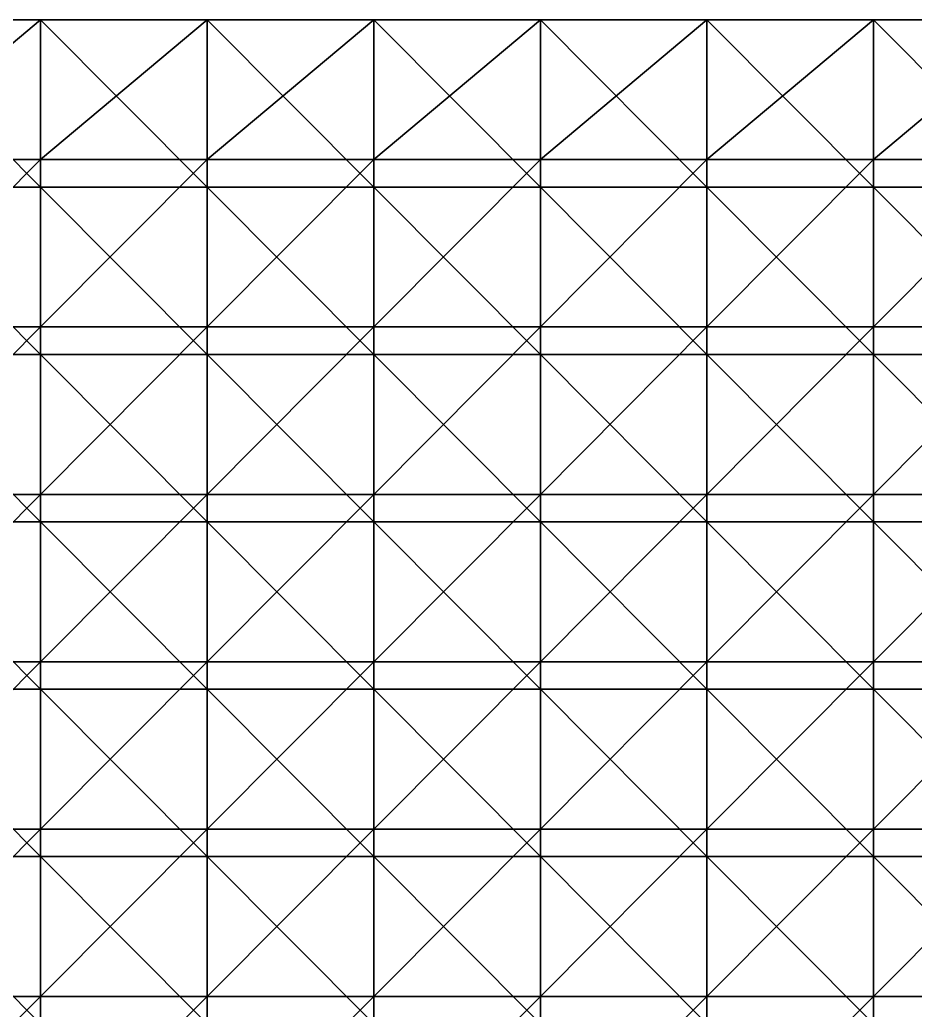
# Model space of a CAD drawing. Header units: inches. Extents: x 0 to 300, y 0 to 160.
# Drawn here: x 187.5 to 225, y 118.54 to 160 of the extents above; entities that cross this region are included whole.
import ezdxf

# ---------------------------------------------------------------- set-up
doc = ezdxf.new("R2010")
doc.units = ezdxf.units.IN
doc.header["$LTSCALE"] = 198.929398
doc.header["$MEASUREMENT"] = 0
for name, color, linetype in [('4', 7, 'CONTINUOUS'), ('5', 7, 'CONTINUOUS'), ('6', 7, 'CONTINUOUS')]:
    doc.layers.add(name, color=color, linetype=linetype)

msp = doc.modelspace()

# ---------------------------------------------------------------- linework, layer by layer
at = {"layer": '4', "linetype": 'CONTINUOUS'}
for points in [[(188.372, 154.147, -160), (181.395, 154.147, -160), (188.372, 160, -160), (188.372, 154.147, -160)], [(188.372, 160, -160), (181.395, 154.147, -160), (181.395, 160, -160), (188.372, 160, -160)], [(195.349, 154.147, -160), (188.372, 154.147, -160), (195.349, 160, -160), (195.349, 154.147, -160)], [(195.349, 160, -160), (188.372, 154.147, -160), (188.372, 160, -160), (195.349, 160, -160)], [(202.326, 154.147, -160), (195.349, 154.147, -160), (202.326, 160, -160), (202.326, 154.147, -160)], [(202.326, 160, -160), (195.349, 154.147, -160), (195.349, 160, -160), (202.326, 160, -160)], [(209.302, 154.147, -160), (202.326, 154.147, -160), (209.302, 160, -160), (209.302, 154.147, -160)], [(209.302, 160, -160), (202.326, 154.147, -160), (202.326, 160, -160), (209.302, 160, -160)], [(216.279, 154.147, -160), (209.302, 154.147, -160), (216.279, 160, -160), (216.279, 154.147, -160)], [(216.279, 160, -160), (209.302, 154.147, -160), (209.302, 160, -160), (216.279, 160, -160)], [(223.256, 154.147, -160), (216.279, 154.147, -160), (223.256, 160, -160), (223.256, 154.147, -160)], [(223.256, 160, -160), (216.279, 154.147, -160), (216.279, 160, -160), (223.256, 160, -160)], [(230.233, 154.147, -160), (223.256, 154.147, -160), (230.233, 160, -160), (230.233, 154.147, -160)], [(230.233, 160, -160), (223.256, 154.147, -160), (223.256, 160, -160), (230.233, 160, -160)], [(188.372, 147.14, -160), (181.395, 147.14, -160), (188.372, 154.147, -160), (188.372, 147.14, -160)], [(188.372, 154.147, -160), (181.395, 147.14, -160), (181.395, 154.147, -160), (188.372, 154.147, -160)], [(195.349, 147.14, -160), (188.372, 147.14, -160), (195.349, 154.147, -160), (195.349, 147.14, -160)], [(195.349, 154.147, -160), (188.372, 147.14, -160), (188.372, 154.147, -160), (195.349, 154.147, -160)], [(202.326, 147.14, -160), (195.349, 147.14, -160), (202.326, 154.147, -160), (202.326, 147.14, -160)], [(202.326, 154.147, -160), (195.349, 147.14, -160), (195.349, 154.147, -160), (202.326, 154.147, -160)], [(209.302, 147.14, -160), (202.326, 147.14, -160), (209.302, 154.147, -160), (209.302, 147.14, -160)], [(209.302, 154.147, -160), (202.326, 147.14, -160), (202.326, 154.147, -160), (209.302, 154.147, -160)], [(216.279, 147.14, -160), (209.302, 147.14, -160), (216.279, 154.147, -160), (216.279, 147.14, -160)], [(216.279, 154.147, -160), (209.302, 147.14, -160), (209.302, 154.147, -160), (216.279, 154.147, -160)], [(223.256, 147.14, -160), (216.279, 147.14, -160), (223.256, 154.147, -160), (223.256, 147.14, -160)], [(223.256, 154.147, -160), (216.279, 147.14, -160), (216.279, 154.147, -160), (223.256, 154.147, -160)], [(230.233, 147.14, -160), (223.256, 147.14, -160), (230.233, 154.147, -160), (230.233, 147.14, -160)], [(230.233, 154.147, -160), (223.256, 147.14, -160), (223.256, 154.147, -160), (230.233, 154.147, -160)], [(188.372, 140.133, -160), (181.395, 140.133, -160), (188.372, 147.14, -160), (188.372, 140.133, -160)], [(188.372, 147.14, -160), (181.395, 140.133, -160), (181.395, 147.14, -160), (188.372, 147.14, -160)], [(195.349, 140.133, -160), (188.372, 140.133, -160), (195.349, 147.14, -160), (195.349, 140.133, -160)], [(195.349, 147.14, -160), (188.372, 140.133, -160), (188.372, 147.14, -160), (195.349, 147.14, -160)], [(202.326, 140.133, -160), (195.349, 140.133, -160), (202.326, 147.14, -160), (202.326, 140.133, -160)], [(202.326, 147.14, -160), (195.349, 140.133, -160), (195.349, 147.14, -160), (202.326, 147.14, -160)], [(209.302, 140.133, -160), (202.326, 140.133, -160), (209.302, 147.14, -160), (209.302, 140.133, -160)], [(209.302, 147.14, -160), (202.326, 140.133, -160), (202.326, 147.14, -160), (209.302, 147.14, -160)], [(216.279, 140.133, -160), (209.302, 140.133, -160), (216.279, 147.14, -160), (216.279, 140.133, -160)], [(216.279, 147.14, -160), (209.302, 140.133, -160), (209.302, 147.14, -160), (216.279, 147.14, -160)], [(223.256, 140.133, -160), (216.279, 140.133, -160), (223.256, 147.14, -160), (223.256, 140.133, -160)], [(223.256, 147.14, -160), (216.279, 140.133, -160), (216.279, 147.14, -160), (223.256, 147.14, -160)], [(230.233, 140.133, -160), (223.256, 140.133, -160), (230.233, 147.14, -160), (230.233, 140.133, -160)], [(230.233, 147.14, -160), (223.256, 140.133, -160), (223.256, 147.14, -160), (230.233, 147.14, -160)], [(188.372, 133.126, -160), (181.395, 133.126, -160), (188.372, 140.133, -160), (188.372, 133.126, -160)], [(188.372, 140.133, -160), (181.395, 133.126, -160), (181.395, 140.133, -160), (188.372, 140.133, -160)], [(195.349, 133.126, -160), (188.372, 133.126, -160), (195.349, 140.133, -160), (195.349, 133.126, -160)], [(195.349, 140.133, -160), (188.372, 133.126, -160), (188.372, 140.133, -160), (195.349, 140.133, -160)], [(202.326, 133.126, -160), (195.349, 133.126, -160), (202.326, 140.133, -160), (202.326, 133.126, -160)], [(202.326, 140.133, -160), (195.349, 133.126, -160), (195.349, 140.133, -160), (202.326, 140.133, -160)], [(209.302, 133.126, -160), (202.326, 133.126, -160), (209.302, 140.133, -160), (209.302, 133.126, -160)], [(209.302, 140.133, -160), (202.326, 133.126, -160), (202.326, 140.133, -160), (209.302, 140.133, -160)], [(216.279, 133.126, -160), (209.302, 133.126, -160), (216.279, 140.133, -160), (216.279, 133.126, -160)], [(216.279, 140.133, -160), (209.302, 133.126, -160), (209.302, 140.133, -160), (216.279, 140.133, -160)], [(223.256, 133.126, -160), (216.279, 133.126, -160), (223.256, 140.133, -160), (223.256, 133.126, -160)], [(223.256, 140.133, -160), (216.279, 133.126, -160), (216.279, 140.133, -160), (223.256, 140.133, -160)], [(230.233, 133.126, -160), (223.256, 133.126, -160), (230.233, 140.133, -160), (230.233, 133.126, -160)], [(230.233, 140.133, -160), (223.256, 133.126, -160), (223.256, 140.133, -160), (230.233, 140.133, -160)], [(188.372, 126.119, -160), (181.395, 126.119, -160), (188.372, 133.126, -160), (188.372, 126.119, -160)], [(188.372, 133.126, -160), (181.395, 126.119, -160), (181.395, 133.126, -160), (188.372, 133.126, -160)], [(195.349, 126.119, -160), (188.372, 126.119, -160), (195.349, 133.126, -160), (195.349, 126.119, -160)], [(195.349, 133.126, -160), (188.372, 126.119, -160), (188.372, 133.126, -160), (195.349, 133.126, -160)], [(202.326, 126.119, -160), (195.349, 126.119, -160), (202.326, 133.126, -160), (202.326, 126.119, -160)], [(202.326, 133.126, -160), (195.349, 126.119, -160), (195.349, 133.126, -160), (202.326, 133.126, -160)], [(209.302, 126.119, -160), (202.326, 126.119, -160), (209.302, 133.126, -160), (209.302, 126.119, -160)], [(209.302, 133.126, -160), (202.326, 126.119, -160), (202.326, 133.126, -160), (209.302, 133.126, -160)], [(216.279, 126.119, -160), (209.302, 126.119, -160), (216.279, 133.126, -160), (216.279, 126.119, -160)], [(216.279, 133.126, -160), (209.302, 126.119, -160), (209.302, 133.126, -160), (216.279, 133.126, -160)], [(223.256, 126.119, -160), (216.279, 126.119, -160), (223.256, 133.126, -160), (223.256, 126.119, -160)], [(223.256, 133.126, -160), (216.279, 126.119, -160), (216.279, 133.126, -160), (223.256, 133.126, -160)], [(230.233, 126.119, -160), (223.256, 126.119, -160), (230.233, 133.126, -160), (230.233, 126.119, -160)], [(230.233, 133.126, -160), (223.256, 126.119, -160), (223.256, 133.126, -160), (230.233, 133.126, -160)], [(188.372, 119.112, -160), (181.395, 119.112, -160), (188.372, 126.119, -160), (188.372, 119.112, -160)], [(188.372, 126.119, -160), (181.395, 119.112, -160), (181.395, 126.119, -160), (188.372, 126.119, -160)], [(195.349, 119.112, -160), (188.372, 119.112, -160), (195.349, 126.119, -160), (195.349, 119.112, -160)], [(195.349, 126.119, -160), (188.372, 119.112, -160), (188.372, 126.119, -160), (195.349, 126.119, -160)], [(202.326, 119.112, -160), (195.349, 119.112, -160), (202.326, 126.119, -160), (202.326, 119.112, -160)], [(202.326, 126.119, -160), (195.349, 119.112, -160), (195.349, 126.119, -160), (202.326, 126.119, -160)], [(209.302, 119.112, -160), (202.326, 119.112, -160), (209.302, 126.119, -160), (209.302, 119.112, -160)], [(209.302, 126.119, -160), (202.326, 119.112, -160), (202.326, 126.119, -160), (209.302, 126.119, -160)], [(216.279, 119.112, -160), (209.302, 119.112, -160), (216.279, 126.119, -160), (216.279, 119.112, -160)], [(216.279, 126.119, -160), (209.302, 119.112, -160), (209.302, 126.119, -160), (216.279, 126.119, -160)], [(223.256, 119.112, -160), (216.279, 119.112, -160), (223.256, 126.119, -160), (223.256, 119.112, -160)], [(223.256, 126.119, -160), (216.279, 119.112, -160), (216.279, 126.119, -160), (223.256, 126.119, -160)], [(230.233, 119.112, -160), (223.256, 119.112, -160), (230.233, 126.119, -160), (230.233, 119.112, -160)], [(230.233, 126.119, -160), (223.256, 119.112, -160), (223.256, 126.119, -160), (230.233, 126.119, -160)], [(188.372, 112.105, -160), (181.395, 112.105, -160), (188.372, 119.112, -160), (188.372, 112.105, -160)], [(188.372, 119.112, -160), (181.395, 112.105, -160), (181.395, 119.112, -160), (188.372, 119.112, -160)], [(195.349, 112.105, -160), (188.372, 112.105, -160), (195.349, 119.112, -160), (195.349, 112.105, -160)], [(195.349, 119.112, -160), (188.372, 112.105, -160), (188.372, 119.112, -160), (195.349, 119.112, -160)], [(202.326, 112.105, -160), (195.349, 112.105, -160), (202.326, 119.112, -160), (202.326, 112.105, -160)], [(202.326, 119.112, -160), (195.349, 112.105, -160), (195.349, 119.112, -160), (202.326, 119.112, -160)], [(209.302, 112.105, -160), (202.326, 112.105, -160), (209.302, 119.112, -160), (209.302, 112.105, -160)], [(209.302, 119.112, -160), (202.326, 112.105, -160), (202.326, 119.112, -160), (209.302, 119.112, -160)], [(216.279, 112.105, -160), (209.302, 112.105, -160), (216.279, 119.112, -160), (216.279, 112.105, -160)], [(216.279, 119.112, -160), (209.302, 112.105, -160), (209.302, 119.112, -160), (216.279, 119.112, -160)], [(223.256, 112.105, -160), (216.279, 112.105, -160), (223.256, 119.112, -160), (223.256, 112.105, -160)], [(223.256, 119.112, -160), (216.279, 112.105, -160), (216.279, 119.112, -160), (223.256, 119.112, -160)], [(230.233, 112.105, -160), (223.256, 112.105, -160), (230.233, 119.112, -160), (230.233, 112.105, -160)], [(230.233, 119.112, -160), (223.256, 112.105, -160), (223.256, 119.112, -160), (230.233, 119.112, -160)]]:
    msp.add_3dface(points, dxfattribs=at)
at = {"layer": '5', "linetype": 'CONTINUOUS'}
for points in [[(188.372, 160, -160), (181.395, 160, -160), (188.372, 160, -153), (188.372, 160, -160)], [(188.372, 160, -153), (181.395, 160, -160), (181.395, 160, -153), (188.372, 160, -153)], [(188.372, 160, -153), (181.395, 160, -153), (188.372, 160, -145.993), (188.372, 160, -153)], [(188.372, 160, -145.993), (181.395, 160, -153), (181.395, 160, -145.993), (188.372, 160, -145.993)], [(188.372, 160, -145.993), (181.395, 160, -145.993), (188.372, 160, -138.986), (188.372, 160, -145.993)], [(188.372, 160, -138.986), (181.395, 160, -145.993), (181.395, 160, -138.986), (188.372, 160, -138.986)], [(188.372, 160, -138.986), (181.395, 160, -138.986), (188.372, 160, -131.979), (188.372, 160, -138.986)], [(188.372, 160, -131.979), (181.395, 160, -138.986), (181.395, 160, -131.979), (188.372, 160, -131.979)], [(188.372, 160, -131.979), (181.395, 160, -131.979), (188.372, 160, -124.972), (188.372, 160, -131.979)], [(188.372, 160, -124.972), (181.395, 160, -131.979), (181.395, 160, -124.972), (188.372, 160, -124.972)], [(188.372, 160, -124.972), (181.395, 160, -124.972), (188.372, 160, -117.965), (188.372, 160, -124.972)], [(188.372, 160, -117.965), (181.395, 160, -124.972), (181.395, 160, -117.965), (188.372, 160, -117.965)], [(188.372, 160, -117.965), (181.395, 160, -117.965), (188.372, 160, -110.958), (188.372, 160, -117.965)], [(188.372, 160, -110.958), (181.395, 160, -117.965), (181.395, 160, -110.958), (188.372, 160, -110.958)], [(188.372, 160, -110.958), (181.395, 160, -110.958), (188.372, 160, -103.951), (188.372, 160, -110.958)], [(188.372, 160, -103.951), (181.395, 160, -110.958), (181.395, 160, -103.951), (188.372, 160, -103.951)], [(188.372, 160, -103.951), (181.395, 160, -103.951), (188.372, 160, -96.944), (188.372, 160, -103.951)], [(188.372, 160, -96.944), (181.395, 160, -103.951), (181.395, 160, -96.944), (188.372, 160, -96.944)], [(188.372, 160, -96.944), (181.395, 160, -96.944), (188.372, 160, -89.937), (188.372, 160, -96.944)], [(188.372, 160, -89.937), (181.395, 160, -96.944), (181.395, 160, -89.937), (188.372, 160, -89.937)], [(188.372, 160, -89.937), (181.395, 160, -89.937), (188.372, 160, -82.93), (188.372, 160, -89.937)], [(188.372, 160, -82.93), (181.395, 160, -89.937), (181.395, 160, -82.93), (188.372, 160, -82.93)], [(188.372, 160, -82.93), (181.395, 160, -82.93), (188.372, 160, -75.923), (188.372, 160, -82.93)], [(188.372, 160, -75.923), (181.395, 160, -82.93), (181.395, 160, -75.923), (188.372, 160, -75.923)], [(188.372, 160, -75.923), (181.395, 160, -75.923), (188.372, 160, -68.916), (188.372, 160, -75.923)], [(188.372, 160, -68.916), (181.395, 160, -75.923), (181.395, 160, -68.916), (188.372, 160, -68.916)], [(188.372, 160, -68.916), (181.395, 160, -68.916), (188.372, 160, -61.909), (188.372, 160, -68.916)], [(188.372, 160, -61.909), (181.395, 160, -68.916), (181.395, 160, -61.909), (188.372, 160, -61.909)], [(188.372, 160, -61.909), (181.395, 160, -61.909), (188.372, 160, -54.902), (188.372, 160, -61.909)], [(188.372, 160, -54.902), (181.395, 160, -61.909), (181.395, 160, -54.902), (188.372, 160, -54.902)], [(188.372, 160, -54.902), (181.395, 160, -54.902), (188.372, 160, -47.895), (188.372, 160, -54.902)], [(188.372, 160, -47.895), (181.395, 160, -54.902), (181.395, 160, -47.895), (188.372, 160, -47.895)], [(188.372, 160, -47.895), (181.395, 160, -47.895), (188.372, 160, -40.888), (188.372, 160, -47.895)], [(188.372, 160, -40.888), (181.395, 160, -47.895), (181.395, 160, -40.888), (188.372, 160, -40.888)], [(188.372, 160, -40.888), (181.395, 160, -40.888), (188.372, 160, -33.881), (188.372, 160, -40.888)], [(188.372, 160, -33.881), (181.395, 160, -40.888), (181.395, 160, -33.881), (188.372, 160, -33.881)], [(188.372, 160, -33.881), (181.395, 160, -33.881), (188.372, 160, -26.874), (188.372, 160, -33.881)], [(188.372, 160, -26.874), (181.395, 160, -33.881), (181.395, 160, -26.874), (188.372, 160, -26.874)], [(188.372, 160, -26.874), (181.395, 160, -26.874), (188.372, 160, -19.867), (188.372, 160, -26.874)], [(188.372, 160, -19.867), (181.395, 160, -26.874), (181.395, 160, -19.867), (188.372, 160, -19.867)], [(188.372, 160, -19.867), (181.395, 160, -19.867), (188.372, 160, -12.86), (188.372, 160, -19.867)], [(188.372, 160, -12.86), (181.395, 160, -19.867), (181.395, 160, -12.86), (188.372, 160, -12.86)], [(188.372, 160, -12.86), (181.395, 160, -12.86), (188.372, 160, -5.853), (188.372, 160, -12.86)], [(188.372, 160, -5.853), (181.395, 160, -12.86), (181.395, 160, -5.853), (188.372, 160, -5.853)], [(188.372, 160, -5.853), (181.395, 160, -5.853), (188.372, 160), (188.372, 160, -5.853)], [(188.372, 160), (181.395, 160, -5.853), (181.395, 160), (188.372, 160)], [(195.349, 160, -160), (188.372, 160, -160), (195.349, 160, -153), (195.349, 160, -160)], [(195.349, 160, -153), (188.372, 160, -160), (188.372, 160, -153), (195.349, 160, -153)], [(195.349, 160, -153), (188.372, 160, -153), (195.349, 160, -145.993), (195.349, 160, -153)], [(195.349, 160, -145.993), (188.372, 160, -153), (188.372, 160, -145.993), (195.349, 160, -145.993)], [(195.349, 160, -145.993), (188.372, 160, -145.993), (195.349, 160, -138.986), (195.349, 160, -145.993)], [(195.349, 160, -138.986), (188.372, 160, -145.993), (188.372, 160, -138.986), (195.349, 160, -138.986)], [(195.349, 160, -138.986), (188.372, 160, -138.986), (195.349, 160, -131.979), (195.349, 160, -138.986)], [(195.349, 160, -131.979), (188.372, 160, -138.986), (188.372, 160, -131.979), (195.349, 160, -131.979)], [(195.349, 160, -131.979), (188.372, 160, -131.979), (195.349, 160, -124.972), (195.349, 160, -131.979)], [(195.349, 160, -124.972), (188.372, 160, -131.979), (188.372, 160, -124.972), (195.349, 160, -124.972)], [(195.349, 160, -124.972), (188.372, 160, -124.972), (195.349, 160, -117.965), (195.349, 160, -124.972)], [(195.349, 160, -117.965), (188.372, 160, -124.972), (188.372, 160, -117.965), (195.349, 160, -117.965)], [(195.349, 160, -117.965), (188.372, 160, -117.965), (195.349, 160, -110.958), (195.349, 160, -117.965)], [(195.349, 160, -110.958), (188.372, 160, -117.965), (188.372, 160, -110.958), (195.349, 160, -110.958)], [(195.349, 160, -110.958), (188.372, 160, -110.958), (195.349, 160, -103.951), (195.349, 160, -110.958)], [(195.349, 160, -103.951), (188.372, 160, -110.958), (188.372, 160, -103.951), (195.349, 160, -103.951)], [(195.349, 160, -103.951), (188.372, 160, -103.951), (195.349, 160, -96.944), (195.349, 160, -103.951)], [(195.349, 160, -96.944), (188.372, 160, -103.951), (188.372, 160, -96.944), (195.349, 160, -96.944)], [(195.349, 160, -96.944), (188.372, 160, -96.944), (195.349, 160, -89.937), (195.349, 160, -96.944)], [(195.349, 160, -89.937), (188.372, 160, -96.944), (188.372, 160, -89.937), (195.349, 160, -89.937)], [(195.349, 160, -89.937), (188.372, 160, -89.937), (195.349, 160, -82.93), (195.349, 160, -89.937)], [(195.349, 160, -82.93), (188.372, 160, -89.937), (188.372, 160, -82.93), (195.349, 160, -82.93)], [(195.349, 160, -82.93), (188.372, 160, -82.93), (195.349, 160, -75.923), (195.349, 160, -82.93)], [(195.349, 160, -75.923), (188.372, 160, -82.93), (188.372, 160, -75.923), (195.349, 160, -75.923)], [(195.349, 160, -75.923), (188.372, 160, -75.923), (195.349, 160, -68.916), (195.349, 160, -75.923)], [(195.349, 160, -68.916), (188.372, 160, -75.923), (188.372, 160, -68.916), (195.349, 160, -68.916)], [(195.349, 160, -68.916), (188.372, 160, -68.916), (195.349, 160, -61.909), (195.349, 160, -68.916)], [(195.349, 160, -61.909), (188.372, 160, -68.916), (188.372, 160, -61.909), (195.349, 160, -61.909)], [(195.349, 160, -61.909), (188.372, 160, -61.909), (195.349, 160, -54.902), (195.349, 160, -61.909)], [(195.349, 160, -54.902), (188.372, 160, -61.909), (188.372, 160, -54.902), (195.349, 160, -54.902)], [(195.349, 160, -54.902), (188.372, 160, -54.902), (195.349, 160, -47.895), (195.349, 160, -54.902)], [(195.349, 160, -47.895), (188.372, 160, -54.902), (188.372, 160, -47.895), (195.349, 160, -47.895)], [(195.349, 160, -47.895), (188.372, 160, -47.895), (195.349, 160, -40.888), (195.349, 160, -47.895)], [(195.349, 160, -40.888), (188.372, 160, -47.895), (188.372, 160, -40.888), (195.349, 160, -40.888)], [(195.349, 160, -40.888), (188.372, 160, -40.888), (195.349, 160, -33.881), (195.349, 160, -40.888)], [(195.349, 160, -33.881), (188.372, 160, -40.888), (188.372, 160, -33.881), (195.349, 160, -33.881)], [(195.349, 160, -33.881), (188.372, 160, -33.881), (195.349, 160, -26.874), (195.349, 160, -33.881)], [(195.349, 160, -26.874), (188.372, 160, -33.881), (188.372, 160, -26.874), (195.349, 160, -26.874)], [(195.349, 160, -26.874), (188.372, 160, -26.874), (195.349, 160, -19.867), (195.349, 160, -26.874)], [(195.349, 160, -19.867), (188.372, 160, -26.874), (188.372, 160, -19.867), (195.349, 160, -19.867)], [(195.349, 160, -19.867), (188.372, 160, -19.867), (195.349, 160, -12.86), (195.349, 160, -19.867)], [(195.349, 160, -12.86), (188.372, 160, -19.867), (188.372, 160, -12.86), (195.349, 160, -12.86)], [(195.349, 160, -12.86), (188.372, 160, -12.86), (195.349, 160, -5.853), (195.349, 160, -12.86)], [(195.349, 160, -5.853), (188.372, 160, -12.86), (188.372, 160, -5.853), (195.349, 160, -5.853)], [(195.349, 160, -5.853), (188.372, 160, -5.853), (195.349, 160), (195.349, 160, -5.853)], [(195.349, 160), (188.372, 160, -5.853), (188.372, 160), (195.349, 160)], [(202.326, 160, -160), (195.349, 160, -160), (202.326, 160, -153), (202.326, 160, -160)], [(202.326, 160, -153), (195.349, 160, -160), (195.349, 160, -153), (202.326, 160, -153)], [(202.326, 160, -153), (195.349, 160, -153), (202.326, 160, -145.993), (202.326, 160, -153)], [(202.326, 160, -145.993), (195.349, 160, -153), (195.349, 160, -145.993), (202.326, 160, -145.993)], [(202.326, 160, -145.993), (195.349, 160, -145.993), (202.326, 160, -138.986), (202.326, 160, -145.993)], [(202.326, 160, -138.986), (195.349, 160, -145.993), (195.349, 160, -138.986), (202.326, 160, -138.986)], [(202.326, 160, -138.986), (195.349, 160, -138.986), (202.326, 160, -131.979), (202.326, 160, -138.986)], [(202.326, 160, -131.979), (195.349, 160, -138.986), (195.349, 160, -131.979), (202.326, 160, -131.979)], [(202.326, 160, -131.979), (195.349, 160, -131.979), (202.326, 160, -124.972), (202.326, 160, -131.979)], [(202.326, 160, -124.972), (195.349, 160, -131.979), (195.349, 160, -124.972), (202.326, 160, -124.972)], [(202.326, 160, -124.972), (195.349, 160, -124.972), (202.326, 160, -117.965), (202.326, 160, -124.972)], [(202.326, 160, -117.965), (195.349, 160, -124.972), (195.349, 160, -117.965), (202.326, 160, -117.965)], [(202.326, 160, -117.965), (195.349, 160, -117.965), (202.326, 160, -110.958), (202.326, 160, -117.965)], [(202.326, 160, -110.958), (195.349, 160, -117.965), (195.349, 160, -110.958), (202.326, 160, -110.958)], [(202.326, 160, -110.958), (195.349, 160, -110.958), (202.326, 160, -103.951), (202.326, 160, -110.958)], [(202.326, 160, -103.951), (195.349, 160, -110.958), (195.349, 160, -103.951), (202.326, 160, -103.951)], [(202.326, 160, -103.951), (195.349, 160, -103.951), (202.326, 160, -96.944), (202.326, 160, -103.951)], [(202.326, 160, -96.944), (195.349, 160, -103.951), (195.349, 160, -96.944), (202.326, 160, -96.944)], [(202.326, 160, -96.944), (195.349, 160, -96.944), (202.326, 160, -89.937), (202.326, 160, -96.944)], [(202.326, 160, -89.937), (195.349, 160, -96.944), (195.349, 160, -89.937), (202.326, 160, -89.937)], [(202.326, 160, -89.937), (195.349, 160, -89.937), (202.326, 160, -82.93), (202.326, 160, -89.937)], [(202.326, 160, -82.93), (195.349, 160, -89.937), (195.349, 160, -82.93), (202.326, 160, -82.93)], [(202.326, 160, -82.93), (195.349, 160, -82.93), (202.326, 160, -75.923), (202.326, 160, -82.93)], [(202.326, 160, -75.923), (195.349, 160, -82.93), (195.349, 160, -75.923), (202.326, 160, -75.923)], [(202.326, 160, -75.923), (195.349, 160, -75.923), (202.326, 160, -68.916), (202.326, 160, -75.923)], [(202.326, 160, -68.916), (195.349, 160, -75.923), (195.349, 160, -68.916), (202.326, 160, -68.916)], [(202.326, 160, -68.916), (195.349, 160, -68.916), (202.326, 160, -61.909), (202.326, 160, -68.916)], [(202.326, 160, -61.909), (195.349, 160, -68.916), (195.349, 160, -61.909), (202.326, 160, -61.909)], [(202.326, 160, -61.909), (195.349, 160, -61.909), (202.326, 160, -54.902), (202.326, 160, -61.909)], [(202.326, 160, -54.902), (195.349, 160, -61.909), (195.349, 160, -54.902), (202.326, 160, -54.902)], [(202.326, 160, -54.902), (195.349, 160, -54.902), (202.326, 160, -47.895), (202.326, 160, -54.902)], [(202.326, 160, -47.895), (195.349, 160, -54.902), (195.349, 160, -47.895), (202.326, 160, -47.895)], [(202.326, 160, -47.895), (195.349, 160, -47.895), (202.326, 160, -40.888), (202.326, 160, -47.895)], [(202.326, 160, -40.888), (195.349, 160, -47.895), (195.349, 160, -40.888), (202.326, 160, -40.888)], [(202.326, 160, -40.888), (195.349, 160, -40.888), (202.326, 160, -33.881), (202.326, 160, -40.888)], [(202.326, 160, -33.881), (195.349, 160, -40.888), (195.349, 160, -33.881), (202.326, 160, -33.881)], [(202.326, 160, -33.881), (195.349, 160, -33.881), (202.326, 160, -26.874), (202.326, 160, -33.881)], [(202.326, 160, -26.874), (195.349, 160, -33.881), (195.349, 160, -26.874), (202.326, 160, -26.874)], [(202.326, 160, -26.874), (195.349, 160, -26.874), (202.326, 160, -19.867), (202.326, 160, -26.874)], [(202.326, 160, -19.867), (195.349, 160, -26.874), (195.349, 160, -19.867), (202.326, 160, -19.867)], [(202.326, 160, -19.867), (195.349, 160, -19.867), (202.326, 160, -12.86), (202.326, 160, -19.867)], [(202.326, 160, -12.86), (195.349, 160, -19.867), (195.349, 160, -12.86), (202.326, 160, -12.86)], [(202.326, 160, -12.86), (195.349, 160, -12.86), (202.326, 160, -5.853), (202.326, 160, -12.86)], [(202.326, 160, -5.853), (195.349, 160, -12.86), (195.349, 160, -5.853), (202.326, 160, -5.853)], [(202.326, 160, -5.853), (195.349, 160, -5.853), (202.326, 160), (202.326, 160, -5.853)], [(202.326, 160), (195.349, 160, -5.853), (195.349, 160), (202.326, 160)], [(209.302, 160, -160), (202.326, 160, -160), (209.302, 160, -153), (209.302, 160, -160)], [(209.302, 160, -153), (202.326, 160, -160), (202.326, 160, -153), (209.302, 160, -153)], [(209.302, 160, -153), (202.326, 160, -153), (209.302, 160, -145.993), (209.302, 160, -153)], [(209.302, 160, -145.993), (202.326, 160, -153), (202.326, 160, -145.993), (209.302, 160, -145.993)], [(209.302, 160, -145.993), (202.326, 160, -145.993), (209.302, 160, -138.986), (209.302, 160, -145.993)], [(209.302, 160, -138.986), (202.326, 160, -145.993), (202.326, 160, -138.986), (209.302, 160, -138.986)], [(209.302, 160, -138.986), (202.326, 160, -138.986), (209.302, 160, -131.979), (209.302, 160, -138.986)], [(209.302, 160, -131.979), (202.326, 160, -138.986), (202.326, 160, -131.979), (209.302, 160, -131.979)], [(209.302, 160, -131.979), (202.326, 160, -131.979), (209.302, 160, -124.972), (209.302, 160, -131.979)], [(209.302, 160, -124.972), (202.326, 160, -131.979), (202.326, 160, -124.972), (209.302, 160, -124.972)], [(209.302, 160, -124.972), (202.326, 160, -124.972), (209.302, 160, -117.965), (209.302, 160, -124.972)], [(209.302, 160, -117.965), (202.326, 160, -124.972), (202.326, 160, -117.965), (209.302, 160, -117.965)], [(209.302, 160, -117.965), (202.326, 160, -117.965), (209.302, 160, -110.958), (209.302, 160, -117.965)], [(209.302, 160, -110.958), (202.326, 160, -117.965), (202.326, 160, -110.958), (209.302, 160, -110.958)], [(209.302, 160, -110.958), (202.326, 160, -110.958), (209.302, 160, -103.951), (209.302, 160, -110.958)], [(209.302, 160, -103.951), (202.326, 160, -110.958), (202.326, 160, -103.951), (209.302, 160, -103.951)], [(209.302, 160, -103.951), (202.326, 160, -103.951), (209.302, 160, -96.944), (209.302, 160, -103.951)], [(209.302, 160, -96.944), (202.326, 160, -103.951), (202.326, 160, -96.944), (209.302, 160, -96.944)], [(209.302, 160, -96.944), (202.326, 160, -96.944), (209.302, 160, -89.937), (209.302, 160, -96.944)], [(209.302, 160, -89.937), (202.326, 160, -96.944), (202.326, 160, -89.937), (209.302, 160, -89.937)], [(209.302, 160, -89.937), (202.326, 160, -89.937), (209.302, 160, -82.93), (209.302, 160, -89.937)], [(209.302, 160, -82.93), (202.326, 160, -89.937), (202.326, 160, -82.93), (209.302, 160, -82.93)], [(209.302, 160, -82.93), (202.326, 160, -82.93), (209.302, 160, -75.923), (209.302, 160, -82.93)], [(209.302, 160, -75.923), (202.326, 160, -82.93), (202.326, 160, -75.923), (209.302, 160, -75.923)], [(209.302, 160, -75.923), (202.326, 160, -75.923), (209.302, 160, -68.916), (209.302, 160, -75.923)], [(209.302, 160, -68.916), (202.326, 160, -75.923), (202.326, 160, -68.916), (209.302, 160, -68.916)], [(209.302, 160, -68.916), (202.326, 160, -68.916), (209.302, 160, -61.909), (209.302, 160, -68.916)], [(209.302, 160, -61.909), (202.326, 160, -68.916), (202.326, 160, -61.909), (209.302, 160, -61.909)], [(209.302, 160, -61.909), (202.326, 160, -61.909), (209.302, 160, -54.902), (209.302, 160, -61.909)], [(209.302, 160, -54.902), (202.326, 160, -61.909), (202.326, 160, -54.902), (209.302, 160, -54.902)], [(209.302, 160, -54.902), (202.326, 160, -54.902), (209.302, 160, -47.895), (209.302, 160, -54.902)], [(209.302, 160, -47.895), (202.326, 160, -54.902), (202.326, 160, -47.895), (209.302, 160, -47.895)], [(209.302, 160, -47.895), (202.326, 160, -47.895), (209.302, 160, -40.888), (209.302, 160, -47.895)], [(209.302, 160, -40.888), (202.326, 160, -47.895), (202.326, 160, -40.888), (209.302, 160, -40.888)], [(209.302, 160, -40.888), (202.326, 160, -40.888), (209.302, 160, -33.881), (209.302, 160, -40.888)], [(209.302, 160, -33.881), (202.326, 160, -40.888), (202.326, 160, -33.881), (209.302, 160, -33.881)], [(209.302, 160, -33.881), (202.326, 160, -33.881), (209.302, 160, -26.874), (209.302, 160, -33.881)], [(209.302, 160, -26.874), (202.326, 160, -33.881), (202.326, 160, -26.874), (209.302, 160, -26.874)], [(209.302, 160, -26.874), (202.326, 160, -26.874), (209.302, 160, -19.867), (209.302, 160, -26.874)], [(209.302, 160, -19.867), (202.326, 160, -26.874), (202.326, 160, -19.867), (209.302, 160, -19.867)], [(209.302, 160, -19.867), (202.326, 160, -19.867), (209.302, 160, -12.86), (209.302, 160, -19.867)], [(209.302, 160, -12.86), (202.326, 160, -19.867), (202.326, 160, -12.86), (209.302, 160, -12.86)], [(209.302, 160, -12.86), (202.326, 160, -12.86), (209.302, 160, -5.853), (209.302, 160, -12.86)], [(209.302, 160, -5.853), (202.326, 160, -12.86), (202.326, 160, -5.853), (209.302, 160, -5.853)], [(209.302, 160, -5.853), (202.326, 160, -5.853), (209.302, 160), (209.302, 160, -5.853)], [(209.302, 160), (202.326, 160, -5.853), (202.326, 160), (209.302, 160)], [(216.279, 160, -160), (209.302, 160, -160), (216.279, 160, -153), (216.279, 160, -160)], [(216.279, 160, -153), (209.302, 160, -160), (209.302, 160, -153), (216.279, 160, -153)], [(216.279, 160, -153), (209.302, 160, -153), (216.279, 160, -145.993), (216.279, 160, -153)], [(216.279, 160, -145.993), (209.302, 160, -153), (209.302, 160, -145.993), (216.279, 160, -145.993)], [(216.279, 160, -145.993), (209.302, 160, -145.993), (216.279, 160, -138.986), (216.279, 160, -145.993)], [(216.279, 160, -138.986), (209.302, 160, -145.993), (209.302, 160, -138.986), (216.279, 160, -138.986)], [(216.279, 160, -138.986), (209.302, 160, -138.986), (216.279, 160, -131.979), (216.279, 160, -138.986)], [(216.279, 160, -131.979), (209.302, 160, -138.986), (209.302, 160, -131.979), (216.279, 160, -131.979)], [(216.279, 160, -131.979), (209.302, 160, -131.979), (216.279, 160, -124.972), (216.279, 160, -131.979)], [(216.279, 160, -124.972), (209.302, 160, -131.979), (209.302, 160, -124.972), (216.279, 160, -124.972)], [(216.279, 160, -124.972), (209.302, 160, -124.972), (216.279, 160, -117.965), (216.279, 160, -124.972)], [(216.279, 160, -117.965), (209.302, 160, -124.972), (209.302, 160, -117.965), (216.279, 160, -117.965)], [(216.279, 160, -117.965), (209.302, 160, -117.965), (216.279, 160, -110.958), (216.279, 160, -117.965)], [(216.279, 160, -110.958), (209.302, 160, -117.965), (209.302, 160, -110.958), (216.279, 160, -110.958)], [(216.279, 160, -110.958), (209.302, 160, -110.958), (216.279, 160, -103.951), (216.279, 160, -110.958)], [(216.279, 160, -103.951), (209.302, 160, -110.958), (209.302, 160, -103.951), (216.279, 160, -103.951)], [(216.279, 160, -103.951), (209.302, 160, -103.951), (216.279, 160, -96.944), (216.279, 160, -103.951)], [(216.279, 160, -96.944), (209.302, 160, -103.951), (209.302, 160, -96.944), (216.279, 160, -96.944)], [(216.279, 160, -96.944), (209.302, 160, -96.944), (216.279, 160, -89.937), (216.279, 160, -96.944)], [(216.279, 160, -89.937), (209.302, 160, -96.944), (209.302, 160, -89.937), (216.279, 160, -89.937)], [(216.279, 160, -89.937), (209.302, 160, -89.937), (216.279, 160, -82.93), (216.279, 160, -89.937)], [(216.279, 160, -82.93), (209.302, 160, -89.937), (209.302, 160, -82.93), (216.279, 160, -82.93)], [(216.279, 160, -82.93), (209.302, 160, -82.93), (216.279, 160, -75.923), (216.279, 160, -82.93)], [(216.279, 160, -75.923), (209.302, 160, -82.93), (209.302, 160, -75.923), (216.279, 160, -75.923)], [(216.279, 160, -75.923), (209.302, 160, -75.923), (216.279, 160, -68.916), (216.279, 160, -75.923)], [(216.279, 160, -68.916), (209.302, 160, -75.923), (209.302, 160, -68.916), (216.279, 160, -68.916)], [(216.279, 160, -68.916), (209.302, 160, -68.916), (216.279, 160, -61.909), (216.279, 160, -68.916)], [(216.279, 160, -61.909), (209.302, 160, -68.916), (209.302, 160, -61.909), (216.279, 160, -61.909)], [(216.279, 160, -61.909), (209.302, 160, -61.909), (216.279, 160, -54.902), (216.279, 160, -61.909)], [(216.279, 160, -54.902), (209.302, 160, -61.909), (209.302, 160, -54.902), (216.279, 160, -54.902)], [(216.279, 160, -54.902), (209.302, 160, -54.902), (216.279, 160, -47.895), (216.279, 160, -54.902)], [(216.279, 160, -47.895), (209.302, 160, -54.902), (209.302, 160, -47.895), (216.279, 160, -47.895)], [(216.279, 160, -47.895), (209.302, 160, -47.895), (216.279, 160, -40.888), (216.279, 160, -47.895)], [(216.279, 160, -40.888), (209.302, 160, -47.895), (209.302, 160, -40.888), (216.279, 160, -40.888)], [(216.279, 160, -40.888), (209.302, 160, -40.888), (216.279, 160, -33.881), (216.279, 160, -40.888)], [(216.279, 160, -33.881), (209.302, 160, -40.888), (209.302, 160, -33.881), (216.279, 160, -33.881)], [(216.279, 160, -33.881), (209.302, 160, -33.881), (216.279, 160, -26.874), (216.279, 160, -33.881)], [(216.279, 160, -26.874), (209.302, 160, -33.881), (209.302, 160, -26.874), (216.279, 160, -26.874)], [(216.279, 160, -26.874), (209.302, 160, -26.874), (216.279, 160, -19.867), (216.279, 160, -26.874)], [(216.279, 160, -19.867), (209.302, 160, -26.874), (209.302, 160, -19.867), (216.279, 160, -19.867)], [(216.279, 160, -19.867), (209.302, 160, -19.867), (216.279, 160, -12.86), (216.279, 160, -19.867)], [(216.279, 160, -12.86), (209.302, 160, -19.867), (209.302, 160, -12.86), (216.279, 160, -12.86)], [(216.279, 160, -12.86), (209.302, 160, -12.86), (216.279, 160, -5.853), (216.279, 160, -12.86)], [(216.279, 160, -5.853), (209.302, 160, -12.86), (209.302, 160, -5.853), (216.279, 160, -5.853)], [(216.279, 160, -5.853), (209.302, 160, -5.853), (216.279, 160), (216.279, 160, -5.853)], [(216.279, 160), (209.302, 160, -5.853), (209.302, 160), (216.279, 160)], [(223.256, 160, -160), (216.279, 160, -160), (223.256, 160, -153), (223.256, 160, -160)], [(223.256, 160, -153), (216.279, 160, -160), (216.279, 160, -153), (223.256, 160, -153)], [(223.256, 160, -153), (216.279, 160, -153), (223.256, 160, -145.993), (223.256, 160, -153)], [(223.256, 160, -145.993), (216.279, 160, -153), (216.279, 160, -145.993), (223.256, 160, -145.993)], [(223.256, 160, -145.993), (216.279, 160, -145.993), (223.256, 160, -138.986), (223.256, 160, -145.993)], [(223.256, 160, -138.986), (216.279, 160, -145.993), (216.279, 160, -138.986), (223.256, 160, -138.986)], [(223.256, 160, -138.986), (216.279, 160, -138.986), (223.256, 160, -131.979), (223.256, 160, -138.986)], [(223.256, 160, -131.979), (216.279, 160, -138.986), (216.279, 160, -131.979), (223.256, 160, -131.979)], [(223.256, 160, -131.979), (216.279, 160, -131.979), (223.256, 160, -124.972), (223.256, 160, -131.979)], [(223.256, 160, -124.972), (216.279, 160, -131.979), (216.279, 160, -124.972), (223.256, 160, -124.972)], [(223.256, 160, -124.972), (216.279, 160, -124.972), (223.256, 160, -117.965), (223.256, 160, -124.972)], [(223.256, 160, -117.965), (216.279, 160, -124.972), (216.279, 160, -117.965), (223.256, 160, -117.965)], [(223.256, 160, -117.965), (216.279, 160, -117.965), (223.256, 160, -110.958), (223.256, 160, -117.965)], [(223.256, 160, -110.958), (216.279, 160, -117.965), (216.279, 160, -110.958), (223.256, 160, -110.958)], [(223.256, 160, -110.958), (216.279, 160, -110.958), (223.256, 160, -103.951), (223.256, 160, -110.958)], [(223.256, 160, -103.951), (216.279, 160, -110.958), (216.279, 160, -103.951), (223.256, 160, -103.951)], [(223.256, 160, -103.951), (216.279, 160, -103.951), (223.256, 160, -96.944), (223.256, 160, -103.951)], [(223.256, 160, -96.944), (216.279, 160, -103.951), (216.279, 160, -96.944), (223.256, 160, -96.944)], [(223.256, 160, -96.944), (216.279, 160, -96.944), (223.256, 160, -89.937), (223.256, 160, -96.944)], [(223.256, 160, -89.937), (216.279, 160, -96.944), (216.279, 160, -89.937), (223.256, 160, -89.937)], [(223.256, 160, -89.937), (216.279, 160, -89.937), (223.256, 160, -82.93), (223.256, 160, -89.937)], [(223.256, 160, -82.93), (216.279, 160, -89.937), (216.279, 160, -82.93), (223.256, 160, -82.93)], [(223.256, 160, -82.93), (216.279, 160, -82.93), (223.256, 160, -75.923), (223.256, 160, -82.93)], [(223.256, 160, -75.923), (216.279, 160, -82.93), (216.279, 160, -75.923), (223.256, 160, -75.923)], [(223.256, 160, -75.923), (216.279, 160, -75.923), (223.256, 160, -68.916), (223.256, 160, -75.923)], [(223.256, 160, -68.916), (216.279, 160, -75.923), (216.279, 160, -68.916), (223.256, 160, -68.916)], [(223.256, 160, -68.916), (216.279, 160, -68.916), (223.256, 160, -61.909), (223.256, 160, -68.916)], [(223.256, 160, -61.909), (216.279, 160, -68.916), (216.279, 160, -61.909), (223.256, 160, -61.909)], [(223.256, 160, -61.909), (216.279, 160, -61.909), (223.256, 160, -54.902), (223.256, 160, -61.909)], [(223.256, 160, -54.902), (216.279, 160, -61.909), (216.279, 160, -54.902), (223.256, 160, -54.902)], [(223.256, 160, -54.902), (216.279, 160, -54.902), (223.256, 160, -47.895), (223.256, 160, -54.902)], [(223.256, 160, -47.895), (216.279, 160, -54.902), (216.279, 160, -47.895), (223.256, 160, -47.895)], [(223.256, 160, -47.895), (216.279, 160, -47.895), (223.256, 160, -40.888), (223.256, 160, -47.895)], [(223.256, 160, -40.888), (216.279, 160, -47.895), (216.279, 160, -40.888), (223.256, 160, -40.888)], [(223.256, 160, -40.888), (216.279, 160, -40.888), (223.256, 160, -33.881), (223.256, 160, -40.888)], [(223.256, 160, -33.881), (216.279, 160, -40.888), (216.279, 160, -33.881), (223.256, 160, -33.881)], [(223.256, 160, -33.881), (216.279, 160, -33.881), (223.256, 160, -26.874), (223.256, 160, -33.881)], [(223.256, 160, -26.874), (216.279, 160, -33.881), (216.279, 160, -26.874), (223.256, 160, -26.874)], [(223.256, 160, -26.874), (216.279, 160, -26.874), (223.256, 160, -19.867), (223.256, 160, -26.874)], [(223.256, 160, -19.867), (216.279, 160, -26.874), (216.279, 160, -19.867), (223.256, 160, -19.867)], [(223.256, 160, -19.867), (216.279, 160, -19.867), (223.256, 160, -12.86), (223.256, 160, -19.867)], [(223.256, 160, -12.86), (216.279, 160, -19.867), (216.279, 160, -12.86), (223.256, 160, -12.86)], [(223.256, 160, -12.86), (216.279, 160, -12.86), (223.256, 160, -5.853), (223.256, 160, -12.86)], [(223.256, 160, -5.853), (216.279, 160, -12.86), (216.279, 160, -5.853), (223.256, 160, -5.853)], [(223.256, 160, -5.853), (216.279, 160, -5.853), (223.256, 160), (223.256, 160, -5.853)], [(223.256, 160), (216.279, 160, -5.853), (216.279, 160), (223.256, 160)], [(230.233, 160, -160), (223.256, 160, -160), (230.233, 160, -153), (230.233, 160, -160)], [(230.233, 160, -153), (223.256, 160, -160), (223.256, 160, -153), (230.233, 160, -153)], [(230.233, 160, -153), (223.256, 160, -153), (230.233, 160, -145.993), (230.233, 160, -153)], [(230.233, 160, -145.993), (223.256, 160, -153), (223.256, 160, -145.993), (230.233, 160, -145.993)], [(230.233, 160, -145.993), (223.256, 160, -145.993), (230.233, 160, -138.986), (230.233, 160, -145.993)], [(230.233, 160, -138.986), (223.256, 160, -145.993), (223.256, 160, -138.986), (230.233, 160, -138.986)], [(230.233, 160, -138.986), (223.256, 160, -138.986), (230.233, 160, -131.979), (230.233, 160, -138.986)], [(230.233, 160, -131.979), (223.256, 160, -138.986), (223.256, 160, -131.979), (230.233, 160, -131.979)], [(230.233, 160, -131.979), (223.256, 160, -131.979), (230.233, 160, -124.972), (230.233, 160, -131.979)], [(230.233, 160, -124.972), (223.256, 160, -131.979), (223.256, 160, -124.972), (230.233, 160, -124.972)], [(230.233, 160, -124.972), (223.256, 160, -124.972), (230.233, 160, -117.965), (230.233, 160, -124.972)], [(230.233, 160, -117.965), (223.256, 160, -124.972), (223.256, 160, -117.965), (230.233, 160, -117.965)], [(230.233, 160, -117.965), (223.256, 160, -117.965), (230.233, 160, -110.958), (230.233, 160, -117.965)], [(230.233, 160, -110.958), (223.256, 160, -117.965), (223.256, 160, -110.958), (230.233, 160, -110.958)], [(230.233, 160, -110.958), (223.256, 160, -110.958), (230.233, 160, -103.951), (230.233, 160, -110.958)], [(230.233, 160, -103.951), (223.256, 160, -110.958), (223.256, 160, -103.951), (230.233, 160, -103.951)], [(230.233, 160, -103.951), (223.256, 160, -103.951), (230.233, 160, -96.944), (230.233, 160, -103.951)], [(230.233, 160, -96.944), (223.256, 160, -103.951), (223.256, 160, -96.944), (230.233, 160, -96.944)], [(230.233, 160, -96.944), (223.256, 160, -96.944), (230.233, 160, -89.937), (230.233, 160, -96.944)], [(230.233, 160, -89.937), (223.256, 160, -96.944), (223.256, 160, -89.937), (230.233, 160, -89.937)], [(230.233, 160, -89.937), (223.256, 160, -89.937), (230.233, 160, -82.93), (230.233, 160, -89.937)], [(230.233, 160, -82.93), (223.256, 160, -89.937), (223.256, 160, -82.93), (230.233, 160, -82.93)], [(230.233, 160, -82.93), (223.256, 160, -82.93), (230.233, 160, -75.923), (230.233, 160, -82.93)], [(230.233, 160, -75.923), (223.256, 160, -82.93), (223.256, 160, -75.923), (230.233, 160, -75.923)], [(230.233, 160, -75.923), (223.256, 160, -75.923), (230.233, 160, -68.916), (230.233, 160, -75.923)], [(230.233, 160, -68.916), (223.256, 160, -75.923), (223.256, 160, -68.916), (230.233, 160, -68.916)], [(230.233, 160, -68.916), (223.256, 160, -68.916), (230.233, 160, -61.909), (230.233, 160, -68.916)], [(230.233, 160, -61.909), (223.256, 160, -68.916), (223.256, 160, -61.909), (230.233, 160, -61.909)], [(230.233, 160, -61.909), (223.256, 160, -61.909), (230.233, 160, -54.902), (230.233, 160, -61.909)], [(230.233, 160, -54.902), (223.256, 160, -61.909), (223.256, 160, -54.902), (230.233, 160, -54.902)], [(230.233, 160, -54.902), (223.256, 160, -54.902), (230.233, 160, -47.895), (230.233, 160, -54.902)], [(230.233, 160, -47.895), (223.256, 160, -54.902), (223.256, 160, -47.895), (230.233, 160, -47.895)], [(230.233, 160, -47.895), (223.256, 160, -47.895), (230.233, 160, -40.888), (230.233, 160, -47.895)], [(230.233, 160, -40.888), (223.256, 160, -47.895), (223.256, 160, -40.888), (230.233, 160, -40.888)], [(230.233, 160, -40.888), (223.256, 160, -40.888), (230.233, 160, -33.881), (230.233, 160, -40.888)], [(230.233, 160, -33.881), (223.256, 160, -40.888), (223.256, 160, -33.881), (230.233, 160, -33.881)], [(230.233, 160, -33.881), (223.256, 160, -33.881), (230.233, 160, -26.874), (230.233, 160, -33.881)], [(230.233, 160, -26.874), (223.256, 160, -33.881), (223.256, 160, -26.874), (230.233, 160, -26.874)], [(230.233, 160, -26.874), (223.256, 160, -26.874), (230.233, 160, -19.867), (230.233, 160, -26.874)], [(230.233, 160, -19.867), (223.256, 160, -26.874), (223.256, 160, -19.867), (230.233, 160, -19.867)], [(230.233, 160, -19.867), (223.256, 160, -19.867), (230.233, 160, -12.86), (230.233, 160, -19.867)], [(230.233, 160, -12.86), (223.256, 160, -19.867), (223.256, 160, -12.86), (230.233, 160, -12.86)], [(230.233, 160, -12.86), (223.256, 160, -12.86), (230.233, 160, -5.853), (230.233, 160, -12.86)], [(230.233, 160, -5.853), (223.256, 160, -12.86), (223.256, 160, -5.853), (230.233, 160, -5.853)], [(230.233, 160, -5.853), (223.256, 160, -5.853), (230.233, 160), (230.233, 160, -5.853)], [(230.233, 160), (223.256, 160, -5.853), (223.256, 160), (230.233, 160)]]:
    msp.add_3dface(points, dxfattribs=at)
at = {"layer": '6', "linetype": 'CONTINUOUS'}
for points in [[(188.372, 160), (181.395, 160), (188.372, 153), (188.372, 160)], [(188.372, 153), (181.395, 160), (181.395, 153), (188.372, 153)], [(195.349, 160), (188.372, 160), (195.349, 153), (195.349, 160)], [(195.349, 153), (188.372, 160), (188.372, 153), (195.349, 153)], [(202.326, 160), (195.349, 160), (202.326, 153), (202.326, 160)], [(202.326, 153), (195.349, 160), (195.349, 153), (202.326, 153)], [(209.302, 160), (202.326, 160), (209.302, 153), (209.302, 160)], [(209.302, 153), (202.326, 160), (202.326, 153), (209.302, 153)], [(216.279, 160), (209.302, 160), (216.279, 153), (216.279, 160)], [(216.279, 153), (209.302, 160), (209.302, 153), (216.279, 153)], [(223.256, 160), (216.279, 160), (223.256, 153), (223.256, 160)], [(223.256, 153), (216.279, 160), (216.279, 153), (223.256, 153)], [(230.233, 160), (223.256, 160), (230.233, 153), (230.233, 160)], [(230.233, 153), (223.256, 160), (223.256, 153), (230.233, 153)], [(188.372, 153), (181.395, 153), (188.372, 145.993), (188.372, 153)], [(188.372, 145.993), (181.395, 153), (181.395, 145.993), (188.372, 145.993)], [(195.349, 153), (188.372, 153), (195.349, 145.993), (195.349, 153)], [(195.349, 145.993), (188.372, 153), (188.372, 145.993), (195.349, 145.993)], [(202.326, 153), (195.349, 153), (202.326, 145.993), (202.326, 153)], [(202.326, 145.993), (195.349, 153), (195.349, 145.993), (202.326, 145.993)], [(209.302, 153), (202.326, 153), (209.302, 145.993), (209.302, 153)], [(209.302, 145.993), (202.326, 153), (202.326, 145.993), (209.302, 145.993)], [(216.279, 153), (209.302, 153), (216.279, 145.993), (216.279, 153)], [(216.279, 145.993), (209.302, 153), (209.302, 145.993), (216.279, 145.993)], [(223.256, 153), (216.279, 153), (223.256, 145.993), (223.256, 153)], [(223.256, 145.993), (216.279, 153), (216.279, 145.993), (223.256, 145.993)], [(230.233, 153), (223.256, 153), (230.233, 145.993), (230.233, 153)], [(230.233, 145.993), (223.256, 153), (223.256, 145.993), (230.233, 145.993)], [(188.372, 145.993), (181.395, 145.993), (188.372, 138.986), (188.372, 145.993)], [(188.372, 138.986), (181.395, 145.993), (181.395, 138.986), (188.372, 138.986)], [(195.349, 145.993), (188.372, 145.993), (195.349, 138.986), (195.349, 145.993)], [(195.349, 138.986), (188.372, 145.993), (188.372, 138.986), (195.349, 138.986)], [(202.326, 145.993), (195.349, 145.993), (202.326, 138.986), (202.326, 145.993)], [(202.326, 138.986), (195.349, 145.993), (195.349, 138.986), (202.326, 138.986)], [(209.302, 145.993), (202.326, 145.993), (209.302, 138.986), (209.302, 145.993)], [(209.302, 138.986), (202.326, 145.993), (202.326, 138.986), (209.302, 138.986)], [(216.279, 145.993), (209.302, 145.993), (216.279, 138.986), (216.279, 145.993)], [(216.279, 138.986), (209.302, 145.993), (209.302, 138.986), (216.279, 138.986)], [(223.256, 145.993), (216.279, 145.993), (223.256, 138.986), (223.256, 145.993)], [(223.256, 138.986), (216.279, 145.993), (216.279, 138.986), (223.256, 138.986)], [(230.233, 145.993), (223.256, 145.993), (230.233, 138.986), (230.233, 145.993)], [(230.233, 138.986), (223.256, 145.993), (223.256, 138.986), (230.233, 138.986)], [(188.372, 138.986), (181.395, 138.986), (188.372, 131.979), (188.372, 138.986)], [(188.372, 131.979), (181.395, 138.986), (181.395, 131.979), (188.372, 131.979)], [(195.349, 138.986), (188.372, 138.986), (195.349, 131.979), (195.349, 138.986)], [(195.349, 131.979), (188.372, 138.986), (188.372, 131.979), (195.349, 131.979)], [(202.326, 138.986), (195.349, 138.986), (202.326, 131.979), (202.326, 138.986)], [(202.326, 131.979), (195.349, 138.986), (195.349, 131.979), (202.326, 131.979)], [(209.302, 138.986), (202.326, 138.986), (209.302, 131.979), (209.302, 138.986)], [(209.302, 131.979), (202.326, 138.986), (202.326, 131.979), (209.302, 131.979)], [(216.279, 138.986), (209.302, 138.986), (216.279, 131.979), (216.279, 138.986)], [(216.279, 131.979), (209.302, 138.986), (209.302, 131.979), (216.279, 131.979)], [(223.256, 138.986), (216.279, 138.986), (223.256, 131.979), (223.256, 138.986)], [(223.256, 131.979), (216.279, 138.986), (216.279, 131.979), (223.256, 131.979)], [(230.233, 138.986), (223.256, 138.986), (230.233, 131.979), (230.233, 138.986)], [(230.233, 131.979), (223.256, 138.986), (223.256, 131.979), (230.233, 131.979)], [(188.372, 131.979), (181.395, 131.979), (188.372, 124.972), (188.372, 131.979)], [(188.372, 124.972), (181.395, 131.979), (181.395, 124.972), (188.372, 124.972)], [(195.349, 131.979), (188.372, 131.979), (195.349, 124.972), (195.349, 131.979)], [(195.349, 124.972), (188.372, 131.979), (188.372, 124.972), (195.349, 124.972)], [(202.326, 131.979), (195.349, 131.979), (202.326, 124.972), (202.326, 131.979)], [(202.326, 124.972), (195.349, 131.979), (195.349, 124.972), (202.326, 124.972)], [(209.302, 131.979), (202.326, 131.979), (209.302, 124.972), (209.302, 131.979)], [(209.302, 124.972), (202.326, 131.979), (202.326, 124.972), (209.302, 124.972)], [(216.279, 131.979), (209.302, 131.979), (216.279, 124.972), (216.279, 131.979)], [(216.279, 124.972), (209.302, 131.979), (209.302, 124.972), (216.279, 124.972)], [(223.256, 131.979), (216.279, 131.979), (223.256, 124.972), (223.256, 131.979)], [(223.256, 124.972), (216.279, 131.979), (216.279, 124.972), (223.256, 124.972)], [(230.233, 131.979), (223.256, 131.979), (230.233, 124.972), (230.233, 131.979)], [(230.233, 124.972), (223.256, 131.979), (223.256, 124.972), (230.233, 124.972)], [(188.372, 124.972), (181.395, 124.972), (188.372, 117.965), (188.372, 124.972)], [(188.372, 117.965), (181.395, 124.972), (181.395, 117.965), (188.372, 117.965)], [(195.349, 124.972), (188.372, 124.972), (195.349, 117.965), (195.349, 124.972)], [(195.349, 117.965), (188.372, 124.972), (188.372, 117.965), (195.349, 117.965)], [(202.326, 124.972), (195.349, 124.972), (202.326, 117.965), (202.326, 124.972)], [(202.326, 117.965), (195.349, 124.972), (195.349, 117.965), (202.326, 117.965)], [(209.302, 124.972), (202.326, 124.972), (209.302, 117.965), (209.302, 124.972)], [(209.302, 117.965), (202.326, 124.972), (202.326, 117.965), (209.302, 117.965)], [(216.279, 124.972), (209.302, 124.972), (216.279, 117.965), (216.279, 124.972)], [(216.279, 117.965), (209.302, 124.972), (209.302, 117.965), (216.279, 117.965)], [(223.256, 124.972), (216.279, 124.972), (223.256, 117.965), (223.256, 124.972)], [(223.256, 117.965), (216.279, 124.972), (216.279, 117.965), (223.256, 117.965)], [(230.233, 124.972), (223.256, 124.972), (230.233, 117.965), (230.233, 124.972)], [(230.233, 117.965), (223.256, 124.972), (223.256, 117.965), (230.233, 117.965)]]:
    msp.add_3dface(points, dxfattribs=at)

doc.saveas('drawing.dxf')
